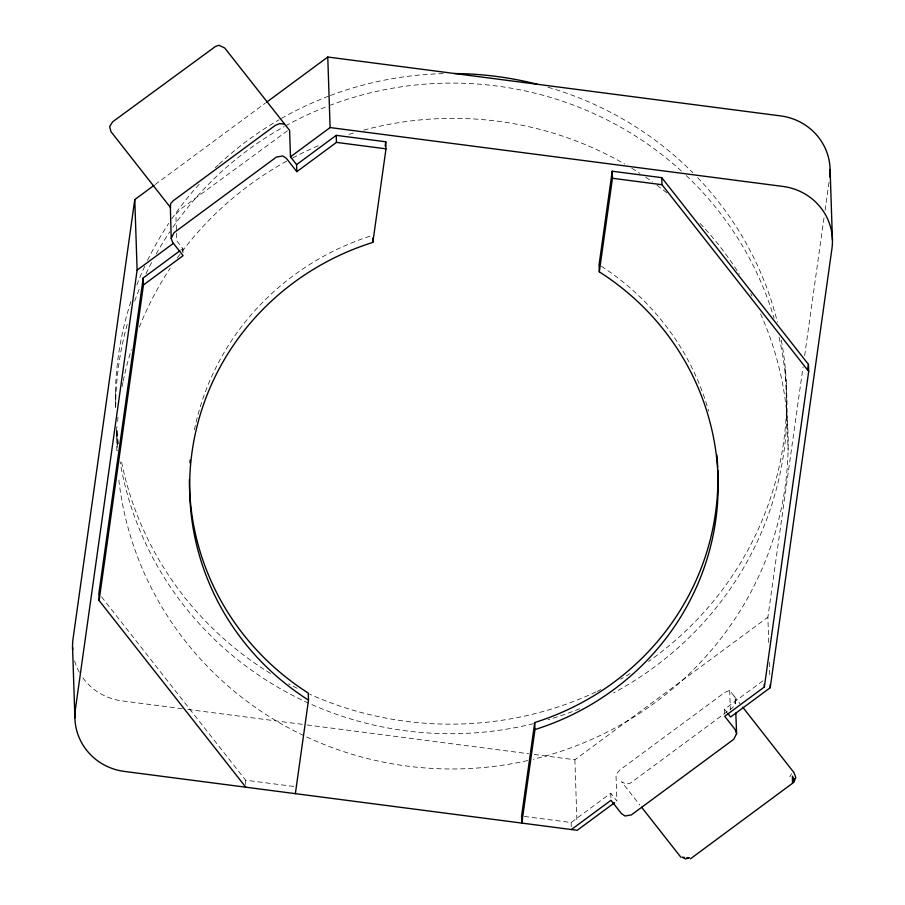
<?xml version="1.0" encoding="UTF-8"?>
<svg xmlns="http://www.w3.org/2000/svg" width="905" height="905" viewBox="0 0 905 905"><rect width="100%" height="100%" fill="white"/><g stroke="black" fill="none" stroke-linecap="round" stroke-linejoin="round"><path stroke-width="0.68" stroke-dasharray="4.53 3.39" d="M524.334 816.434L571.123 822.509L610.751 793.233L616.871 801.016L615.988 774.567L619.778 770.065L724.905 692.336L729.69 690.436L734.034 696.069L735.279 699.35L735.018 704.373L732.722 707.529L630.378 783.13L625.966 784.16L621.565 781.728L639.88 805.054M768.73 642.595L767.881 617.21L803.063 366.921M804.635 355.733L824.285 215.91M825.077 210.322L829.195 180.955M789.771 776.807L791.513 773.741M155.208 184.496L265.335 103.159M180.604 250.3L182.867 248.626L176.758 240.843L176.475 232.438M534.233 754.476L574.89 759.77L767.881 617.21M724.611 713.468L724.475 709.237L764.114 679.96M287.439 130.784L180.57 209.145L175.887 214.236L176.43 231.035M182.267 708.717L121.971 700.877A57.139 55.375 -1.9 0 1 81.28 675.515M187.878 709.441L305.664 724.758M307.067 724.939L528.622 753.752M101.496 596.802L245.583 780.189L295.12 786.626M724.475 709.237L727.1 712.563M734.034 696.069L740.12 703.841M735.279 699.35L735.539 706.194M729.69 690.436L730.346 710.018M785.37 369.251L788.097 450.532M769.374 662.347L769.85 676.454M610.751 793.233L610.943 798.877M574.89 759.77L576.949 821.831M571.123 822.509L571.259 826.751M245.583 780.189L245.719 784.42M182.867 248.626L183.002 252.857M115.41 391.967L115.919 407.171M116.575 426.911L117.39 450.679M194.417 429.796A264.271 256.092 -1.9 0 1 372.611 235.345M601.35 266.251A264.271 256.092 -1.9 0 1 708.626 411.04M79.346 672.302A57.139 55.375 -1.9 0 1 74.595 660.797M779.047 337.248A335.698 325.302 -1.9 0 1 613.613 692.845M579.686 708.728A335.698 325.302 -1.9 0 1 548.17 719.679M533.362 723.683A335.698 325.302 -1.9 0 1 309.974 703.751M308.718 703.174A335.698 325.302 -1.9 0 1 120.06 461.652M117.684 444.955A335.698 325.302 -1.9 0 1 116.507 432.398M115.648 407.137A335.698 325.302 -1.9 0 1 127.729 322.542M134.664 301.082A335.698 325.302 -1.9 0 1 140.298 286.647M146.044 273.74A335.698 325.302 -1.9 0 1 152.345 261.093M156.237 253.909A335.698 325.302 -1.9 0 1 169.789 231.804M172.866 227.291A335.698 325.302 -1.9 0 1 284.193 126.621M285.403 125.942A335.698 325.302 -1.9 0 1 328.153 106.032M329.454 105.534A335.698 325.302 -1.9 0 1 681.273 170.932M686.307 175.604A335.698 325.302 -1.9 0 1 774.047 318.198M760.585 313.865A335.698 325.302 -1.9 0 1 533.181 759.272M527.751 760.539A335.698 325.302 -1.9 0 1 118.555 477.433M116.881 450.826A335.698 325.302 -1.9 0 1 117.288 426.979M117.65 421.368A335.698 325.302 -1.9 0 1 117.978 417.16M122.152 386.548A335.698 325.302 -1.9 0 1 122.944 382.408M123.227 381.028A335.698 325.302 -1.9 0 1 131.316 349.703M139.336 327.135A335.698 325.302 -1.9 0 1 170.208 268.197M177.188 258.095A335.698 325.302 -1.9 0 1 181.238 252.574M182.063 251.488A335.698 325.302 -1.9 0 1 286.568 161.203M292.666 157.911A335.698 325.302 -1.9 0 1 319.001 145.456M349.013 134.404A335.698 325.302 -1.9 0 1 355.665 132.379M363.708 130.116A335.698 325.302 -1.9 0 1 624.665 164.043M631.792 168.285A335.698 325.302 -1.9 0 1 639.971 173.421M645.706 177.244A335.698 325.302 -1.9 0 1 652.494 181.984M656.951 185.242A335.698 325.302 -1.9 0 1 666.77 192.81M700.074 223.467A335.698 325.302 -1.9 0 1 739.374 274.136M750.664 293.605A335.698 325.302 -1.9 0 1 751.987 296.105M781.298 340.054A335.698 325.302 -1.9 0 1 648.568 661.453M630.095 673.637A335.698 325.302 -1.9 0 1 620.57 679.259M600.931 689.61A335.698 325.302 -1.9 0 1 597.176 691.397M595.92 691.986A335.698 325.302 -1.9 0 1 309.657 694.192M297.145 688.275A335.698 325.302 -1.9 0 1 288.537 683.841M270.538 673.501A335.698 325.302 -1.9 0 1 120.987 459.005M118.442 443.767A335.698 325.302 -1.9 0 1 116.655 428.427M115.421 407.408A335.698 325.302 -1.9 0 1 131.123 300.856M136.825 284.939A335.698 325.302 -1.9 0 1 145.128 265.459M147.56 260.357A335.698 325.302 -1.9 0 1 168.715 223.377M171.769 218.863A335.698 325.302 -1.9 0 1 199.858 183.511M215.22 167.776A335.698 325.302 -1.9 0 1 218.218 164.936M219.214 163.997A335.698 325.302 -1.9 0 1 279.057 119.799M281.455 118.419A335.698 325.302 -1.9 0 1 329.137 95.975M330.438 95.489A335.698 325.302 -1.9 0 1 444.864 73.599M548.068 87.231A335.698 325.302 -1.9 0 1 692.868 172.753M697.642 177.651A335.698 325.302 -1.9 0 1 777.418 322.214"/><path stroke-width="1.36" d="M154.076 185.333L134.777 199.586L73.067 638.636A57.139 55.375 -1.9 0 0 72.671 649.79M134.777 199.586L137.119 270.12L75.409 709.169A57.139 55.375 -1.9 0 0 124.313 771.411L577.232 830.292L614.608 802.69M179.473 251.138L143.228 277.903L98.871 593.465L99.109 600.513L245.809 787.237M99.109 600.513L143.465 284.951L143.228 277.903M385.168 145.977L385.756 141.78L336.219 135.343L296.58 164.62L296.817 171.667L336.456 142.39L385.994 148.839L372.837 242.393A264.271 256.092 -1.9 0 0 192.052 451.934A264.271 256.092 -1.9 0 0 308.503 700.119L295.358 793.685M534.731 722.518L521.585 816.072L521.812 823.131L534.968 729.566L534.731 722.518A264.271 256.092 -1.9 0 0 717.789 469.989M571.349 829.568L610.988 800.292L621.418 813.572L625.05 816.005L631.43 814.873L733.785 739.272L736.602 733.604L735.143 729.566L724.713 716.285L764.34 687.008L808.697 371.446L808.459 364.387L661.759 177.663L612.221 171.226L599.065 264.78L599.302 271.839A264.271 256.092 -1.9 0 1 715.753 520.024A264.271 256.092 -1.9 0 1 534.968 729.566M599.302 271.839L612.459 178.274L612.221 171.226M807.679 369.975L808.459 364.387M727.971 713.683L730.584 717.009L770.223 687.732L831.933 248.694A57.139 55.375 -1.9 0 0 783.029 186.453L330.11 127.56L290.471 156.837L296.58 164.62M143.465 284.951L183.104 255.674L172.663 242.393L171.215 238.354L174.032 232.687L276.376 157.085L282.756 155.954L286.387 158.386L296.817 171.667M266.466 102.31L327.768 57.026L780.687 115.919A57.139 55.375 -1.9 0 1 829.749 176.928M137.119 270.12L173.353 243.355M690.436 858.834L793.945 782.225L795.789 777.508L794.047 772.734L742.734 707.178M684.519 857.408L682.132 857.25L685.662 858.947L689.293 857.736L686.906 857.578M284.046 124.098L279.713 123.578L275.324 125.354L172.979 200.955L170.672 203.625L170.355 207.019L171.215 238.354M612.459 178.274L661.996 184.722L808.697 371.446M641.634 807.271L680.888 857.261M170.694 207.788L110.976 131.666L109.663 126.61L112.525 121.904L215.424 46.494L218.976 45.25L224.745 48.033L289.6 130.388L290.471 156.837M735.81 713.05L736.602 733.604M830.1 169.484L832.442 240.017M770.132 684.915L770.223 687.732M764.25 684.191L764.34 687.008M661.759 177.663L661.996 184.722M385.756 141.78L385.994 148.839M372.702 238.162L372.837 242.393M336.219 135.343L336.456 142.39M327.768 57.026L330.11 127.56M308.503 700.119L308.266 693.072A264.271 256.092 -1.9 0 1 189.405 479.526M72.558 647.313L74.9 717.846M189.959 462.862A264.271 256.092 -1.9 0 1 190.163 460.091M716.805 454.717A264.271 256.092 -1.9 0 1 717.688 467.206M454.627 73.543A335.698 325.302 -1.9 0 1 537.332 84.301M794.058 779.16L792.509 782.859L792.395 776.094L794.058 779.16"/></g></svg>
